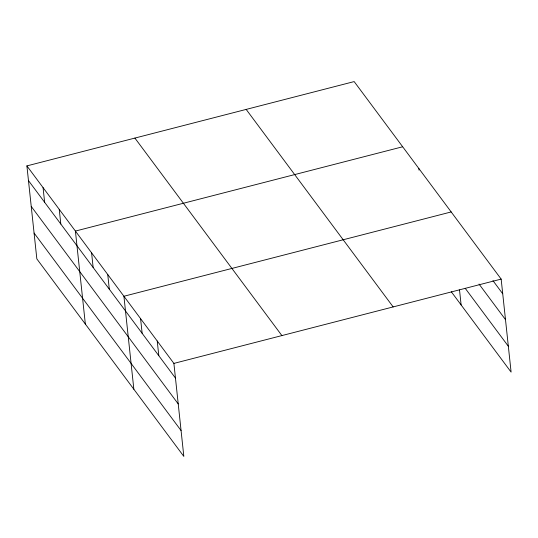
<?xml version="1.0" encoding="UTF-8"?>
<svg xmlns="http://www.w3.org/2000/svg" width="538" height="538" viewBox="0 0 538 538"><rect width="100%" height="100%" fill="white"/><g stroke="black" fill="none" stroke-linecap="round" stroke-linejoin="round"><path stroke-width="0.81" d="M26.9 165.899L173.895 363.406L183.835 456.412L36.84 258.899L26.9 165.899L354.165 81.588L501.16 279.101L511.1 372.101L451.321 291.784M402.673 146.766L75.407 231.078L85.347 324.078M451.18 211.945L123.915 296.256L133.854 389.256M173.895 363.406L501.16 279.101M492.929 280.607L502.727 293.775M479.035 284.071L505.491 319.626M465.222 288.321L508.336 346.257M246.169 109.409L393.164 306.922M134.897 138.078L281.892 335.584M28.467 180.58L175.462 378.086M31.231 206.424L178.226 403.937M34.076 233.055L181.071 430.568M459.519 289.942L461.12 304.952M418.84 168.495L419.015 170.122M157.237 341.025L158.804 355.705M140.579 318.637L142.146 333.318M107.748 274.528L109.315 289.209M91.581 252.799L93.148 267.48M59.241 209.349L60.807 224.03M43.067 187.621L44.641 202.301"/></g></svg>
